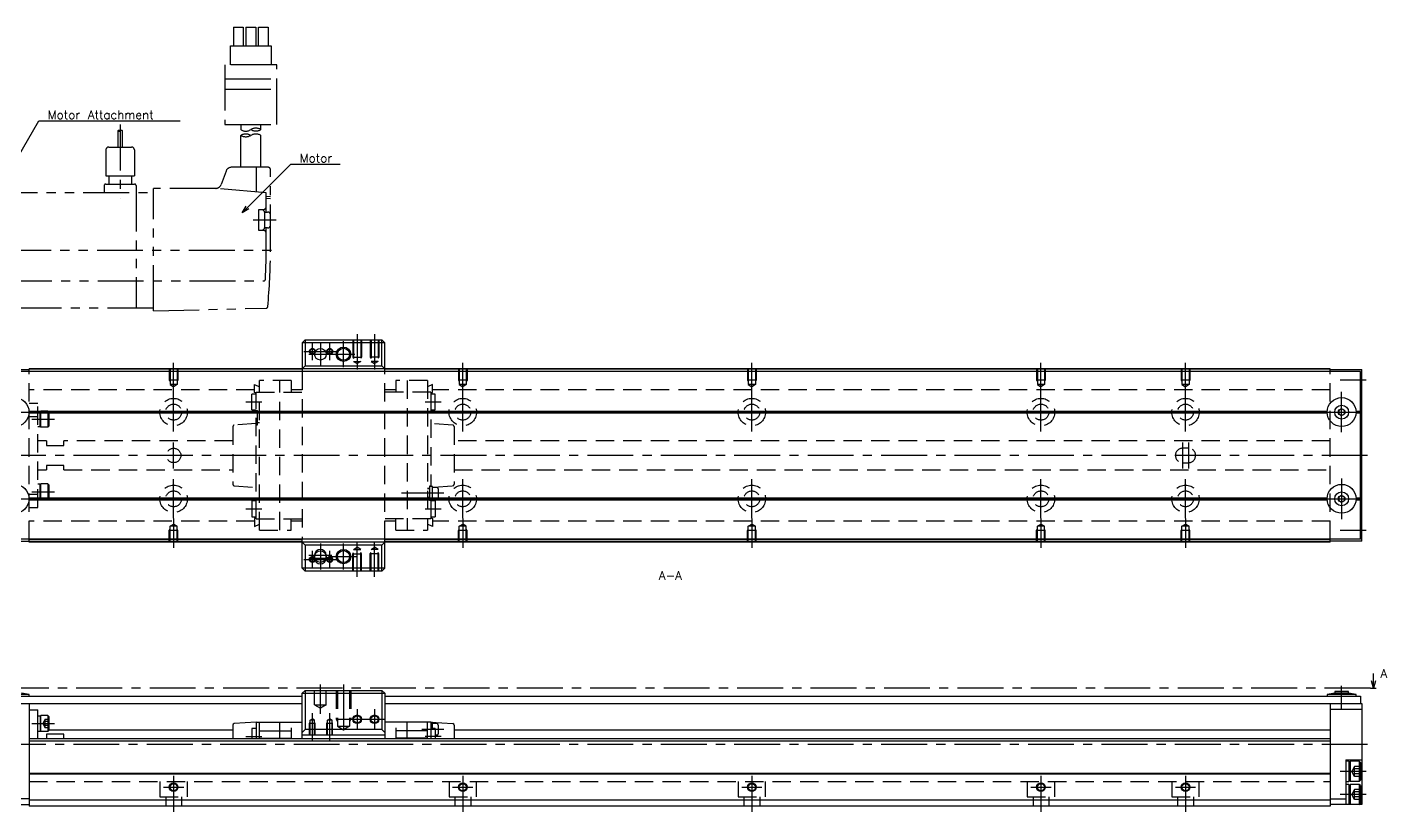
# Model space of a CAD drawing. Extents: x -2 to 704, y -8 to 279.
# Drawn here: x 234.1 to 704.4, y 8 to 279.5 of the extents above; entities that cross this region are included whole.
import ezdxf

# ---------------------------------------------------------------- set-up
doc = ezdxf.new("R2010")
doc.units = 0
doc.header["$LTSCALE"] = 0.5
for name, pattern in [('CENTER', [50.8, 31.75, -6.35, 6.35, -6.35]), ('DASHED', [19.05, 12.7, -6.35]), ('PHANTOM', [63.5, 31.75, -6.35, 6.35, -6.35, 6.35, -6.35])]:
    doc.linetypes.add(name, pattern=pattern)
for name, color, linetype in [('MSM_CENTER', 1, 'CENTER'), ('MSM_CONTINUOUS', 7, 'CONTINUOUS'), ('MSM_DASHED', 4, 'DASHED'), ('MSM_IMAGINARY', 6, 'PHANTOM'), ('MSM_NARROW', 5, 'CONTINUOUS'), ('MSM_PART_NUMBER', 7, 'CONTINUOUS')]:
    doc.layers.add(name, color=color, linetype=linetype)
doc.styles.get("Standard").update_dxf_attribs({"font": 'txt.shx', "height": 3, "bigfont": 'bigfont.shx'})

msp = doc.modelspace()

# ---------------------------------------------------------------- linework, layer by layer
at = {"layer": 'MSM_CENTER'}
for p, q in [((332.76, 164.3), (332.76, 170.3)), ((335.51, 170.3), (335.51, 162.3)), ((338.76, 164.3), (338.76, 170.3)), ((343.51, 161.8), (343.51, 170.8)), ((348.26, 173.3), (348.26, 161.09)), ((354.26, 173.3), (354.26, 161.09)), ((329.76, 167.3), (341.76, 167.3)), ((331.51, 166.3), (348.01, 166.3)), ((284.76, 153.09), (284.76, 163.3)), ((384.76, 153.09), (384.76, 163.3)), ((484.76, 153.09), (484.76, 163.3)), ((584.76, 153.09), (584.76, 163.3)), ((634.76, 153.09), (634.76, 163.3)), ((697.26, 157.3), (688.26, 157.3)), ((284.76, 139.55), (284.76, 153.05)), ((384.76, 139.55), (384.76, 153.05)), ((484.76, 139.55), (484.76, 153.05)), ((584.76, 139.55), (584.76, 153.05)), ((634.76, 139.55), (634.76, 153.05)), ((688.76, 139.3), (688.76, 153.3)), ((222.76, 146.3), (236.76, 146.3)), ((278.01, 146.3), (291.51, 146.3)), ((309.76, 149.8), (315.26, 149.8)), ((371.76, 149.8), (377.26, 149.8)), ((378.01, 146.3), (391.51, 146.3)), ((478.01, 146.3), (491.51, 146.3)), ((578.01, 146.3), (591.51, 146.3)), ((628.01, 146.3), (641.51, 146.3)), ((681.76, 146.3), (695.76, 146.3)), ((235.76, 143.86), (243.56, 143.86)), ((284.76, 126.8), (284.76, 135.8)), ((633.76, 135.8), (633.76, 126.8)), ((635.76, 135.8), (635.76, 126.8)), ((697.76, 131.3), (196.26, 131.3)), ((284.76, 109.55), (284.76, 123.05)), ((384.76, 109.55), (384.76, 123.05)), ((484.76, 109.55), (484.76, 123.05)), ((584.76, 109.55), (584.76, 123.05)), ((634.76, 109.55), (634.76, 123.05)), ((688.76, 123.3), (688.76, 109.3)), ((235.76, 118.74), (243.56, 118.74)), ((378.26, 118.2), (363.56, 118.2)), ((222.76, 116.3), (236.76, 116.3)), ((278.01, 116.3), (291.51, 116.3)), ((378.01, 116.3), (391.51, 116.3)), ((478.01, 116.3), (491.51, 116.3)), ((578.01, 116.3), (591.51, 116.3)), ((628.01, 116.3), (641.51, 116.3)), ((681.76, 116.3), (695.76, 116.3)), ((284.76, 109.51), (284.76, 99.3)), ((309.76, 112.8), (315.26, 112.8)), ((371.76, 112.8), (377.26, 112.8)), ((384.76, 109.51), (384.76, 99.3)), ((484.76, 109.51), (484.76, 99.3)), ((584.76, 109.51), (584.76, 99.3)), ((634.76, 109.51), (634.76, 99.3)), ((697.26, 105.3), (688.26, 105.3)), ((335.51, 100.8), (335.51, 91.8)), ((343.51, 91.8), (343.51, 100.8)), ((348.26, 89.3), (348.26, 101.51)), ((354.26, 89.3), (354.26, 101.51)), ((329.76, 95.3), (341.76, 95.3)), ((331.51, 96.8), (339.51, 96.8)), ((331.51, 95.8), (339.51, 95.8)), ((332.76, 92.3), (332.76, 98.3)), ((338.76, 92.3), (338.76, 98.3)), ((339.01, 96.3), (348.01, 96.3)), ((335.51, 41.85), (335.51, 52)), ((343.51, 52), (343.51, 34.41)), ((698.76, 50.8), (189.76, 50.8)), ((688.76, 43.5), (688.76, 51.6)), ((348.26, 43.5), (348.26, 36.5)), ((354.26, 43.5), (354.26, 36.5)), ((235.76, 38.55), (243.56, 38.55)), ((332.76, 32.5), (332.76, 42.15)), ((338.76, 32.5), (338.76, 42.15)), ((344.76, 40), (357.76, 40)), ((309.76, 34.1), (315.26, 34.1)), ((378.26, 36.5), (370.56, 36.5)), ((377.26, 34.1), (371.76, 34.1)), ((697.76, 31.3), (196.26, 31.3)), ((284.76, 20.5), (284.76, 8)), ((384.76, 20.5), (384.76, 8)), ((484.76, 20.5), (484.76, 8)), ((584.76, 20.5), (584.76, 8)), ((634.76, 20.5), (634.76, 8)), ((697.26, 22), (688.26, 22)), ((281.26, 16.5), (288.26, 16.5)), ((381.26, 16.5), (388.26, 16.5)), ((481.26, 16.5), (488.26, 16.5)), ((581.26, 16.5), (588.26, 16.5)), ((631.26, 16.5), (638.26, 16.5)), ((697.26, 14), (688.26, 14))]:
    msp.add_line(p, q, dxfattribs=at)
at = {"layer": 'MSM_CONTINUOUS'}
for p, q in [((330.26, 171.3), (329.26, 170.3)), ((357.76, 170.3), (329.26, 170.3)), ((329.26, 170.3), (329.26, 160.3)), ((330.26, 171.3), (356.76, 171.3)), ((330.26, 171.3), (330.26, 162.3)), ((357.76, 170.3), (356.76, 171.3)), ((356.76, 162.3), (356.76, 171.3)), ((357.76, 160.3), (357.76, 170.3)), ((219.76, 161), (234.76, 161)), ((695.26, 160.3), (223.26, 160.3)), ((684.76, 161.3), (234.76, 161.3)), ((234.76, 160.3), (234.76, 161.3)), ((329.26, 161.1), (234.76, 161.1)), ((329.26, 160.4), (234.76, 160.4)), ((330.26, 162.3), (329.26, 161.3)), ((330.26, 162.3), (356.76, 162.3)), ((357.76, 161.3), (356.76, 162.3)), ((684.76, 161.1), (357.76, 161.1)), ((684.76, 160.4), (357.76, 160.4)), ((684.76, 160.3), (684.76, 161.3)), ((684.76, 161), (695.76, 161)), ((695.26, 102.3), (695.26, 160.3)), ((695.76, 101.6), (695.76, 161)), ((695.26, 159), (695.76, 159)), ((234.75, 146.6), (683.77, 146.6)), ((234.75, 146), (683.77, 146)), ((234.76, 146.3), (683.76, 146.3)), ((688.76, 147.45), (687.76, 146.88)), ((687.76, 146.88), (687.76, 145.72)), ((689.76, 146.88), (688.76, 147.45)), ((689.76, 145.72), (689.76, 146.88)), ((693.75, 146.6), (695.26, 146.6)), ((693.75, 146), (695.26, 146)), ((693.76, 146.3), (695.26, 146.3)), ((687.76, 145.72), (688.76, 145.15)), ((688.76, 145.15), (689.76, 145.72)), ((234.75, 116.6), (683.77, 116.6)), ((234.75, 116), (683.77, 116)), ((234.76, 116.3), (683.76, 116.3)), ((688.76, 117.45), (687.76, 116.88)), ((687.76, 116.88), (687.76, 115.72)), ((687.76, 115.72), (688.76, 115.15)), ((689.76, 116.88), (688.76, 117.45)), ((688.76, 115.15), (689.76, 115.72)), ((689.76, 115.72), (689.76, 116.88)), ((693.75, 116.6), (695.26, 116.6)), ((693.75, 116), (695.26, 116)), ((693.76, 116.3), (695.26, 116.3)), ((695.76, 103.6), (695.26, 103.6)), ((219.76, 101.6), (234.76, 101.6)), ((695.26, 102.3), (223.26, 102.3)), ((234.76, 101.3), (234.76, 102.3)), ((329.26, 102.2), (234.76, 102.2)), ((329.26, 101.5), (234.76, 101.5)), ((684.76, 101.3), (234.76, 101.3)), ((329.26, 92.3), (329.26, 102.3)), ((329.26, 101.3), (330.26, 100.3)), ((356.76, 100.3), (330.26, 100.3)), ((330.26, 100.3), (330.26, 91.3)), ((356.76, 100.3), (357.76, 101.3)), ((356.76, 91.3), (356.76, 100.3)), ((357.76, 92.3), (357.76, 102.3)), ((684.76, 102.2), (357.76, 102.2)), ((684.76, 101.5), (357.76, 101.5)), ((684.76, 101.3), (684.76, 102.3)), ((695.76, 101.6), (684.76, 101.6)), ((333.51, 96.8), (333.51, 95.8)), ((337.51, 95.8), (337.51, 96.8)), ((329.26, 92.3), (330.26, 91.3)), ((357.76, 92.3), (329.26, 92.3)), ((356.76, 91.3), (330.26, 91.3)), ((356.76, 91.3), (357.76, 92.3)), ((699.76, 50.8), (699.09, 53.3)), ((699.76, 50.8), (699.76, 55.8)), ((700.43, 53.3), (699.76, 50.8)), ((223.26, 48), (329.26, 48)), ((234.76, 48.6), (224.76, 48.6)), ((234.76, 48.6), (232.16, 49)), ((234.76, 48), (234.76, 48.6)), ((330.26, 50), (329.26, 49)), ((329.26, 33.2), (329.26, 49)), ((329.26, 49), (357.76, 49)), ((330.26, 50), (356.76, 50)), ((330.26, 50), (330.26, 36.5)), ((357.76, 49), (356.76, 50)), ((356.76, 50), (356.76, 36.5)), ((357.76, 49), (357.76, 33.2)), ((357.76, 48), (695.26, 48)), ((686.36, 49), (683.76, 48.6)), ((693.76, 48.6), (683.76, 48.6)), ((683.76, 48.6), (683.76, 48)), ((691.16, 49.6), (686.36, 49.6)), ((686.36, 49.6), (686.36, 49)), ((691.16, 49), (686.36, 49)), ((691.16, 49), (691.16, 49.6)), ((693.76, 48.6), (691.16, 49)), ((693.76, 48), (693.76, 48.6)), ((695.26, 48), (695.26, 45.5)), ((698.76, 50.8), (700.76, 50.8)), ((222.76, 45.5), (329.26, 45.5)), ((234.76, 45.5), (234.76, 10)), ((234.76, 43.3), (237.76, 43.3)), ((237.76, 33.2), (237.76, 43.3)), ((357.76, 45.5), (695.76, 45.5)), ((684.76, 45.5), (684.76, 10)), ((684.76, 43.5), (695.76, 43.5)), ((695.76, 45.5), (695.76, 10.5)), ((238.56, 41.15), (237.76, 41.15)), ((238.56, 41), (238.86, 41.3)), ((238.56, 41.15), (238.56, 35.95)), ((238.86, 35.8), (238.86, 41.3)), ((241.26, 41.3), (238.86, 41.3)), ((241.26, 41.3), (241.26, 35.8)), ((241.56, 41), (241.26, 41.3)), ((241.56, 41), (241.56, 36.1)), ((305.26, 38.03), (305.26, 33.2)), ((313.26, 39), (305.73, 38.53)), ((313.26, 39), (313.26, 33.2)), ((313.26, 39), (329.26, 39)), ((314.46, 33.2), (314.46, 39)), ((321.46, 33.2), (321.46, 39)), ((373.76, 39), (357.76, 39)), ((365.56, 33.2), (365.56, 39)), ((372.56, 33.2), (372.56, 39)), ((373.76, 39), (373.76, 33.2)), ((373.76, 39), (381.29, 38.53)), ((374.26, 38.9), (373.76, 38.9)), ((374.26, 36.85), (374.26, 38.9)), ((375.76, 38.5), (374.26, 38.5)), ((376.26, 38), (376.26, 35)), ((381.76, 38.03), (381.76, 33.2)), ((684.76, 33.2), (234.76, 33.2)), ((237.76, 35.95), (238.56, 35.95)), ((238.56, 36.1), (238.86, 35.8)), ((241.26, 35.8), (238.86, 35.8)), ((246.76, 34.87), (240.76, 34.87)), ((240.76, 34.87), (240.76, 33.2)), ((241.26, 35.8), (241.56, 36.1)), ((305.26, 36.3), (241.56, 36.3)), ((246.76, 33.2), (246.76, 34.87)), ((311.76, 36.85), (311.76, 33.2)), ((313.26, 36.85), (311.76, 36.85)), ((314.46, 36), (325.46, 36)), ((314.46, 33.5), (325.46, 33.5)), ((325.46, 37), (325.46, 33.2)), ((329.26, 35.5), (330.26, 36.5)), ((357.76, 34.5), (329.26, 34.5)), ((356.76, 36.5), (330.26, 36.5)), ((356.76, 36.5), (357.76, 35.5)), ((361.56, 37), (361.56, 33.2)), ((372.56, 36), (361.56, 36)), ((372.56, 33.5), (361.56, 33.5)), ((375.26, 36.85), (373.76, 36.85)), ((375.26, 36.85), (375.26, 33.2)), ((375.76, 34.5), (375.26, 34.5)), ((684.76, 36.3), (381.76, 36.3)), ((684.76, 32.5), (234.76, 32.5)), ((690.26, 26), (690.26, 10.5)), ((690.26, 26), (695.76, 26)), ((691.26, 25.5), (690.26, 25.5)), ((691.26, 25.1), (691.66, 25.5)), ((691.26, 25.5), (691.26, 18.5)), ((691.66, 25.5), (691.66, 18.5)), ((694.86, 25.5), (691.66, 25.5)), ((695.26, 25.1), (694.86, 25.5)), ((694.86, 25.5), (694.86, 18.5)), ((695.26, 25.1), (695.26, 18.9)), ((684.76, 21.2), (234.76, 21.2)), ((684.76, 21), (234.76, 21)), ((691.66, 18.5), (691.26, 18.9)), ((694.86, 18.5), (695.26, 18.9)), ((690.26, 18.5), (691.26, 18.5)), ((691.26, 17.5), (690.26, 17.5)), ((691.26, 17.5), (691.26, 10.5)), ((691.26, 17.1), (691.66, 17.5)), ((694.86, 18.5), (691.66, 18.5)), ((691.66, 17.5), (691.66, 10.5)), ((694.86, 17.5), (691.66, 17.5)), ((694.86, 17.5), (694.86, 10.5)), ((695.26, 17.1), (694.86, 17.5)), ((695.26, 17.1), (695.26, 10.9)), ((234.76, 12.5), (225.26, 12.5)), ((225.26, 10.5), (234.76, 10.5)), ((684.76, 12), (234.76, 12)), ((684.76, 10), (234.76, 10)), ((684.76, 12.5), (690.26, 12.5)), ((695.76, 10.5), (684.76, 10.5)), ((691.66, 10.5), (691.26, 10.9)), ((694.86, 10.5), (695.26, 10.9))]:
    msp.add_line(p, q, dxfattribs=at)
for centre, radius in [((335.51, 166.3), 2), ((343.51, 166.3), 2.07), ((229.76, 146.3), 5), ((688.76, 146.3), 5), ((688.76, 146.3), 2.4), ((688.76, 146.3), 1.15), ((229.76, 116.3), 5), ((688.76, 116.3), 5), ((688.76, 116.3), 2.4), ((688.76, 116.3), 1.15), ((335.51, 96.3), 2), ((343.51, 96.3), 2.07), ((348.26, 40), 1.23), ((354.26, 40), 1.23), ((284.76, 16.5), 1.23), ((384.76, 16.5), 1.23), ((484.76, 16.5), 1.23), ((584.76, 16.5), 1.23), ((634.76, 16.5), 1.23)]:
    msp.add_circle(centre, radius, dxfattribs=at)
for centre, radius, start, end in [((335.51, 96.8), 2, 0, 180), ((335.51, 95.8), 2, 180, 0), ((305.76, 38.03), 0.5, 93.5763, 180), ((375.76, 38), 0.5, 0, 90), ((381.26, 38.03), 0.5, 0, 86.4237), ((375.76, 35), 0.5, 270, 0)]:
    msp.add_arc(centre, radius, start, end, dxfattribs=at)
at = {"layer": 'MSM_DASHED'}
for p, q in [((346.76, 171.3), (346.76, 165.3)), ((347.03, 171.3), (347.03, 163.8)), ((349.49, 171.3), (349.49, 163.8)), ((349.76, 171.3), (349.76, 165.3)), ((352.76, 171.3), (352.76, 165.3)), ((353.03, 171.3), (353.03, 163.8)), ((355.49, 171.3), (355.49, 163.8)), ((355.76, 171.3), (355.76, 165.3)), ((346.76, 165.3), (349.76, 165.3)), ((346.76, 165.3), (347.03, 164.83)), ((349.76, 165.3), (349.49, 164.83)), ((355.76, 165.3), (352.76, 165.3)), ((352.76, 165.3), (353.03, 164.83)), ((355.76, 165.3), (355.49, 164.83)), ((234.76, 102.3), (234.76, 160.3)), ((283.26, 161.3), (283.26, 157.3)), ((283.53, 161.3), (283.53, 155.8)), ((285.99, 161.3), (285.99, 155.8)), ((286.26, 161.3), (286.26, 157.3)), ((329.26, 160.3), (329.26, 102.3)), ((347.03, 163.8), (348.26, 163.09)), ((347.03, 163.8), (349.49, 163.8)), ((349.49, 163.8), (348.26, 163.09)), ((353.03, 163.8), (354.26, 163.09)), ((355.49, 163.8), (353.03, 163.8)), ((355.49, 163.8), (354.26, 163.09)), ((357.76, 102.3), (357.76, 160.3)), ((383.26, 161.3), (383.26, 157.3)), ((383.53, 161.3), (383.53, 155.8)), ((385.99, 161.3), (385.99, 155.8)), ((386.26, 161.3), (386.26, 157.3)), ((483.26, 161.3), (483.26, 157.3)), ((483.53, 161.3), (483.53, 155.8)), ((485.99, 161.3), (485.99, 155.8)), ((486.26, 161.3), (486.26, 157.3)), ((583.26, 161.3), (583.26, 157.3)), ((583.53, 161.3), (583.53, 155.8)), ((585.99, 161.3), (585.99, 155.8)), ((586.26, 161.3), (586.26, 157.3)), ((633.26, 161.3), (633.26, 157.3)), ((633.53, 161.3), (633.53, 155.8)), ((635.99, 161.3), (635.99, 155.8)), ((636.26, 161.3), (636.26, 157.3)), ((684.76, 102.3), (684.76, 160.3)), ((286.26, 157.3), (283.26, 157.3)), ((283.26, 157.3), (283.53, 156.83)), ((283.53, 155.8), (284.76, 155.09)), ((285.99, 155.8), (283.53, 155.8)), ((285.99, 155.8), (284.76, 155.09)), ((286.26, 157.3), (285.99, 156.83)), ((312.76, 155.89), (314.46, 155.04)), ((312.76, 153.1), (312.76, 155.89)), ((314.46, 105.4), (314.46, 157.2)), ((325.46, 157.2), (314.46, 157.2)), ((321.46, 105.4), (321.46, 157.2)), ((325.46, 157.2), (325.46, 153.25)), ((372.56, 157.2), (361.56, 157.2)), ((361.56, 157.2), (361.56, 153.25)), ((365.56, 157.2), (365.56, 105.4)), ((372.56, 157.2), (372.56, 105.4)), ((374.26, 155.89), (372.56, 155.04)), ((374.26, 153.1), (374.26, 155.89)), ((383.26, 157.3), (383.53, 156.83)), ((386.26, 157.3), (383.26, 157.3)), ((385.99, 155.8), (383.53, 155.8)), ((383.53, 155.8), (384.76, 155.09)), ((385.99, 155.8), (384.76, 155.09)), ((386.26, 157.3), (385.99, 156.83)), ((483.26, 157.3), (483.53, 156.83)), ((486.26, 157.3), (483.26, 157.3)), ((485.99, 155.8), (483.53, 155.8)), ((483.53, 155.8), (484.76, 155.09)), ((485.99, 155.8), (484.76, 155.09)), ((486.26, 157.3), (485.99, 156.83)), ((583.26, 157.3), (583.53, 156.83)), ((586.26, 157.3), (583.26, 157.3)), ((585.99, 155.8), (583.53, 155.8)), ((583.53, 155.8), (584.76, 155.09)), ((585.99, 155.8), (584.76, 155.09)), ((586.26, 157.3), (585.99, 156.83)), ((633.26, 157.3), (633.53, 156.83)), ((636.26, 157.3), (633.26, 157.3)), ((635.99, 155.8), (633.53, 155.8)), ((633.53, 155.8), (634.76, 155.09)), ((635.99, 155.8), (634.76, 155.09)), ((636.26, 157.3), (635.99, 156.83)), ((312.76, 154.05), (234.76, 154.05)), ((311.76, 147.05), (311.76, 152.55)), ((313.26, 152.55), (311.76, 152.55)), ((313.26, 152.8), (312.76, 153.1)), ((313.26, 153.25), (329.26, 153.25)), ((313.26, 109.35), (313.26, 153.25)), ((329.26, 154.05), (325.46, 154.05)), ((361.56, 154.05), (357.76, 154.05)), ((373.76, 153.25), (357.76, 153.25)), ((373.76, 153.25), (373.76, 120.6)), ((373.76, 152.8), (374.26, 153.1)), ((375.26, 152.55), (373.76, 152.55)), ((684.76, 154.05), (374.26, 154.05)), ((375.26, 147.05), (375.26, 152.55)), ((237.76, 149.3), (234.76, 149.3)), ((237.76, 113.3), (237.76, 149.3)), ((238.56, 146.46), (237.76, 146.46)), ((238.56, 146.31), (238.86, 146.61)), ((238.56, 141.26), (238.56, 146.46)), ((238.86, 141.11), (238.86, 146.61)), ((241.26, 146.61), (238.86, 146.61)), ((241.26, 146.61), (241.26, 141.11)), ((241.56, 146.31), (241.26, 146.61)), ((241.56, 146.31), (241.56, 141.41)), ((311.76, 147.05), (313.26, 147.05)), ((313.26, 146.9), (313.76, 146.9)), ((313.76, 141.9), (313.76, 146.9)), ((313.76, 146.1), (314.46, 146.1)), ((373.76, 147.05), (375.26, 147.05)), ((234.76, 144.72), (237.76, 144.72)), ((237.76, 141.26), (238.56, 141.26)), ((238.56, 141.41), (238.86, 141.11)), ((241.26, 141.11), (238.86, 141.11)), ((241.26, 141.11), (241.56, 141.41)), ((305.26, 141.29), (305.26, 121.31)), ((313.26, 142.3), (305.73, 141.79)), ((313.26, 141.9), (313.76, 141.9)), ((313.76, 142.7), (314.46, 142.7)), ((381.29, 141.79), (373.76, 142.3)), ((381.76, 141.29), (381.76, 121.31)), ((240.76, 136.3), (237.76, 136.3)), ((240.76, 136.3), (240.76, 134.8)), ((240.76, 134.8), (246.76, 134.8)), ((305.26, 136.3), (246.76, 136.3)), ((246.76, 134.8), (246.76, 136.3)), ((684.76, 136.3), (381.76, 136.3)), ((635.76, 133.8), (633.76, 133.8)), ((246.76, 127.8), (240.76, 127.8)), ((240.76, 127.8), (240.76, 126.3)), ((246.76, 126.3), (246.76, 127.8)), ((633.76, 128.8), (635.76, 128.8)), ((237.76, 126.3), (240.76, 126.3)), ((246.76, 126.3), (305.26, 126.3)), ((381.76, 126.3), (684.76, 126.3)), ((234.76, 117.88), (237.76, 117.88)), ((238.56, 121.34), (237.76, 121.34)), ((238.56, 121.19), (238.86, 121.49)), ((238.56, 116.14), (238.56, 121.34)), ((241.26, 121.49), (238.86, 121.49)), ((238.86, 115.99), (238.86, 121.49)), ((241.56, 121.19), (241.26, 121.49)), ((241.26, 121.49), (241.26, 115.99)), ((241.56, 121.19), (241.56, 116.29)), ((305.73, 120.81), (313.26, 120.3)), ((373.26, 119.9), (372.56, 119.9)), ((373.26, 119.7), (372.56, 119.7)), ((373.26, 120.7), (373.26, 115.7)), ((373.76, 120.7), (373.26, 120.7)), ((374.26, 120.6), (373.26, 120.6)), ((374.26, 115.8), (374.26, 120.6)), ((374.26, 120.31), (374.76, 120.31)), ((375.76, 120.2), (374.26, 120.2)), ((374.76, 120.31), (381.3, 120.81)), ((376.26, 119.7), (376.26, 116.7)), ((234.76, 113.3), (237.76, 113.3)), ((237.76, 116.14), (238.56, 116.14)), ((238.56, 116.29), (238.86, 115.99)), ((241.26, 115.99), (238.86, 115.99)), ((241.26, 115.99), (241.56, 116.29)), ((311.76, 115.55), (311.76, 110.05)), ((313.26, 115.55), (311.76, 115.55)), ((373.26, 116.7), (372.56, 116.7)), ((373.26, 116.5), (372.56, 116.5)), ((373.26, 115.8), (374.26, 115.8)), ((373.76, 115.7), (373.26, 115.7)), ((373.76, 115.8), (373.76, 109.35)), ((375.26, 115.55), (373.76, 115.55)), ((375.76, 116.2), (374.26, 116.2)), ((375.26, 115.55), (375.26, 110.05)), ((312.76, 108.55), (234.76, 108.55)), ((311.76, 110.05), (313.26, 110.05)), ((313.26, 109.8), (312.76, 109.5)), ((312.76, 109.5), (312.76, 106.71)), ((313.26, 109.35), (329.26, 109.35)), ((325.46, 105.4), (325.46, 109.35)), ((329.26, 108.55), (325.46, 108.55)), ((373.76, 109.35), (357.76, 109.35)), ((361.56, 108.55), (357.76, 108.55)), ((361.56, 105.4), (361.56, 109.35)), ((373.76, 110.05), (375.26, 110.05)), ((373.76, 109.8), (374.26, 109.5)), ((374.26, 109.5), (374.26, 106.71)), ((684.76, 108.55), (374.26, 108.55)), ((283.26, 105.3), (283.53, 105.77)), ((283.26, 101.3), (283.26, 105.3)), ((286.26, 105.3), (283.26, 105.3)), ((283.53, 106.8), (284.76, 107.51)), ((283.53, 101.3), (283.53, 106.8)), ((285.99, 106.8), (283.53, 106.8)), ((285.99, 106.8), (284.76, 107.51)), ((285.99, 101.3), (285.99, 106.8)), ((286.26, 105.3), (285.99, 105.77)), ((286.26, 101.3), (286.26, 105.3)), ((312.76, 106.71), (314.46, 107.56)), ((314.46, 105.4), (325.46, 105.4)), ((361.56, 105.4), (372.56, 105.4)), ((374.26, 106.71), (372.56, 107.56)), ((383.26, 105.3), (383.53, 105.77)), ((383.26, 101.3), (383.26, 105.3)), ((386.26, 105.3), (383.26, 105.3)), ((383.53, 106.8), (384.76, 107.51)), ((383.53, 101.3), (383.53, 106.8)), ((385.99, 106.8), (383.53, 106.8)), ((385.99, 106.8), (384.76, 107.51)), ((385.99, 101.3), (385.99, 106.8)), ((386.26, 105.3), (385.99, 105.77)), ((386.26, 101.3), (386.26, 105.3)), ((483.26, 105.3), (483.53, 105.77)), ((483.26, 101.3), (483.26, 105.3)), ((486.26, 105.3), (483.26, 105.3)), ((483.53, 106.8), (484.76, 107.51)), ((483.53, 101.3), (483.53, 106.8)), ((485.99, 106.8), (483.53, 106.8)), ((485.99, 106.8), (484.76, 107.51)), ((485.99, 101.3), (485.99, 106.8)), ((486.26, 105.3), (485.99, 105.77)), ((486.26, 101.3), (486.26, 105.3)), ((583.26, 105.3), (583.53, 105.77)), ((583.26, 101.3), (583.26, 105.3)), ((586.26, 105.3), (583.26, 105.3)), ((583.53, 106.8), (584.76, 107.51)), ((583.53, 101.3), (583.53, 106.8)), ((585.99, 106.8), (583.53, 106.8)), ((585.99, 106.8), (584.76, 107.51)), ((585.99, 101.3), (585.99, 106.8)), ((586.26, 105.3), (585.99, 105.77)), ((586.26, 101.3), (586.26, 105.3)), ((633.26, 105.3), (633.53, 105.77)), ((633.26, 101.3), (633.26, 105.3)), ((636.26, 105.3), (633.26, 105.3)), ((633.53, 106.8), (634.76, 107.51)), ((633.53, 101.3), (633.53, 106.8)), ((635.99, 106.8), (633.53, 106.8)), ((635.99, 106.8), (634.76, 107.51)), ((635.99, 101.3), (635.99, 106.8)), ((636.26, 105.3), (635.99, 105.77)), ((636.26, 101.3), (636.26, 105.3)), ((347.03, 98.8), (348.26, 99.51)), ((347.03, 91.3), (347.03, 98.8)), ((347.03, 98.8), (349.49, 98.8)), ((349.49, 98.8), (348.26, 99.51)), ((349.49, 91.3), (349.49, 98.8)), ((353.03, 98.8), (354.26, 99.51)), ((353.03, 91.3), (353.03, 98.8)), ((355.49, 98.8), (353.03, 98.8)), ((355.49, 98.8), (354.26, 99.51)), ((355.49, 91.3), (355.49, 98.8)), ((346.76, 97.3), (347.03, 97.77)), ((346.76, 91.3), (346.76, 97.3)), ((346.76, 97.3), (349.76, 97.3)), ((349.76, 97.3), (349.49, 97.77)), ((349.76, 91.3), (349.76, 97.3)), ((352.76, 97.3), (353.03, 97.77)), ((352.76, 91.3), (352.76, 97.3)), ((355.76, 97.3), (352.76, 97.3)), ((355.76, 97.3), (355.49, 97.77)), ((355.76, 91.3), (355.76, 97.3)), ((333.51, 45), (333.51, 50)), ((337.51, 45), (337.51, 50)), ((341.01, 50), (341.01, 40)), ((341.44, 50), (341.44, 37.6)), ((345.58, 50), (345.58, 37.6)), ((346.01, 50), (346.01, 40)), ((333.51, 45), (337.51, 45)), ((333.51, 45), (335.51, 43.85)), ((337.51, 45), (335.51, 43.85)), ((240.26, 39.8), (239.54, 38.55)), ((239.54, 38.55), (240.26, 37.3)), ((240.26, 39.99), (240.26, 37.11)), ((241.56, 39.99), (240.26, 39.99)), ((241.56, 39.27), (240.26, 39.27)), ((241.56, 37.83), (240.26, 37.83)), ((331.76, 38.5), (331.98, 38.87)), ((331.76, 34.5), (331.76, 38.5)), ((333.76, 38.5), (331.76, 38.5)), ((331.98, 39.7), (332.76, 40.15)), ((331.98, 34.5), (331.98, 39.7)), ((333.54, 39.7), (331.98, 39.7)), ((333.54, 39.7), (332.76, 40.15)), ((333.54, 34.5), (333.54, 39.7)), ((333.76, 38.5), (333.54, 38.87)), ((333.76, 34.5), (333.76, 38.5)), ((337.76, 38.5), (337.98, 38.87)), ((337.76, 34.5), (337.76, 38.5)), ((339.76, 38.5), (337.76, 38.5)), ((337.98, 39.7), (338.76, 40.15)), ((337.98, 34.5), (337.98, 39.7)), ((339.54, 39.7), (337.98, 39.7)), ((339.54, 39.7), (338.76, 40.15)), ((339.54, 34.5), (339.54, 39.7)), ((339.76, 38.5), (339.54, 38.87)), ((339.76, 34.5), (339.76, 38.5)), ((341.01, 40), (346.01, 40)), ((341.01, 40), (341.44, 39.25)), ((346.01, 40), (345.58, 39.25)), ((241.56, 37.11), (240.26, 37.11)), ((341.44, 37.6), (345.58, 37.6)), ((341.44, 37.6), (343.51, 36.41)), ((345.58, 37.6), (343.51, 36.41)), ((693.26, 23.73), (692.26, 22)), ((693.26, 20.27), (693.26, 23.73)), ((695.26, 23.73), (693.26, 23.73)), ((693.26, 20.27), (692.26, 22)), ((695.26, 22.87), (693.26, 22.87)), ((695.26, 21.13), (693.26, 21.13)), ((695.26, 20.27), (693.26, 20.27)), ((234.76, 18.5), (684.76, 18.5)), ((280.01, 18.5), (280.01, 13.2)), ((289.51, 13.2), (289.51, 18.5)), ((380.01, 18.5), (380.01, 13.2)), ((389.51, 13.2), (389.51, 18.5)), ((480.01, 18.5), (480.01, 13.2)), ((489.51, 13.2), (489.51, 18.5)), ((580.01, 18.5), (580.01, 13.2)), ((589.51, 13.2), (589.51, 18.5)), ((630.01, 18.5), (630.01, 13.2)), ((639.51, 13.2), (639.51, 18.5)), ((693.26, 15.73), (692.26, 14)), ((693.26, 12.27), (693.26, 15.73)), ((695.26, 15.73), (693.26, 15.73)), ((695.26, 14.87), (693.26, 14.87)), ((280.01, 13.2), (289.51, 13.2)), ((282.01, 13.2), (282.01, 10)), ((287.51, 13.2), (287.51, 10)), ((380.01, 13.2), (389.51, 13.2)), ((382.01, 13.2), (382.01, 10)), ((387.51, 13.2), (387.51, 10)), ((480.01, 13.2), (489.51, 13.2)), ((482.01, 13.2), (482.01, 10)), ((487.51, 13.2), (487.51, 10)), ((580.01, 13.2), (589.51, 13.2)), ((582.01, 13.2), (582.01, 10)), ((587.51, 13.2), (587.51, 10)), ((630.01, 13.2), (639.51, 13.2)), ((632.01, 13.2), (632.01, 10)), ((637.51, 13.2), (637.51, 10)), ((693.26, 12.27), (692.26, 14)), ((695.26, 13.13), (693.26, 13.13)), ((695.26, 12.27), (693.26, 12.27))]:
    msp.add_line(p, q, dxfattribs=at)
for centre, radius in [((332.76, 167.3), 1), ((332.76, 167.3), 0.783), ((338.76, 167.3), 1), ((338.76, 167.3), 0.783), ((284.76, 146.3), 4.75), ((384.76, 146.3), 4.75), ((484.76, 146.3), 4.75), ((584.76, 146.3), 4.75), ((634.76, 146.3), 4.75), ((284.76, 146.3), 2.75), ((384.76, 146.3), 2.75), ((484.76, 146.3), 2.75), ((584.76, 146.3), 2.75), ((634.76, 146.3), 2.75), ((284.76, 131.3), 2.5), ((284.76, 116.3), 4.75), ((284.76, 116.3), 2.75), ((384.76, 116.3), 4.75), ((384.76, 116.3), 2.75), ((484.76, 116.3), 4.75), ((484.76, 116.3), 2.75), ((584.76, 116.3), 4.75), ((584.76, 116.3), 2.75), ((634.76, 116.3), 4.75), ((634.76, 116.3), 2.75), ((332.76, 95.3), 1), ((332.76, 95.3), 0.783), ((338.76, 95.3), 1), ((338.76, 95.3), 0.783)]:
    msp.add_circle(centre, radius, dxfattribs=at)
for centre, radius, start, end in [((305.76, 141.29), 0.5, 93.8591, 180), ((381.26, 141.29), 0.5, 0, 86.1409), ((633.76, 131.3), 2.5, 90, 270), ((635.76, 131.3), 2.5, 270, 90), ((305.76, 121.31), 0.5, 180, 266.1409), ((375.76, 119.7), 0.5, 0, 90), ((381.26, 121.31), 0.5, 274.3825, 0), ((375.76, 116.7), 0.5, 270, 0)]:
    msp.add_arc(centre, radius, start, end, dxfattribs=at)
at = {"layer": 'MSM_IMAGINARY'}
for p, q in [((305.46, 279.48), (308.86, 279.48)), ((305.46, 279.48), (305.46, 272.98)), ((308.86, 279.48), (308.86, 272.98)), ((309.76, 279.48), (313.16, 279.48)), ((309.76, 279.48), (309.76, 272.98)), ((313.16, 279.48), (313.16, 272.98)), ((314.06, 279.48), (317.46, 279.48)), ((314.06, 272.98), (314.06, 279.48)), ((317.46, 279.48), (317.46, 272.98)), ((304.46, 272.98), (318.46, 272.98)), ((304.46, 266.48), (304.46, 272.98)), ((318.46, 272.98), (318.46, 266.48)), ((320.46, 266.48), (302.46, 266.48)), ((302.46, 266.48), (302.46, 245.86)), ((320.46, 245.86), (320.46, 266.48)), ((302.46, 261.63), (320.46, 261.63)), ((302.46, 258.03), (320.46, 258.03)), ((266.26, 245.75), (266.26, 220.3)), ((302.46, 245.86), (320.46, 245.86)), ((307.96, 245.86), (307.96, 244.07)), ((314.96, 244.07), (314.96, 245.86)), ((265.41, 243.64), (265.41, 238)), ((267.11, 238), (267.11, 243.64)), ((307.96, 231), (307.96, 242.04)), ((314.96, 231), (314.96, 242.04)), ((261.31, 237), (261.31, 228)), ((262.31, 238), (270.21, 238)), ((271.21, 237), (271.21, 228)), ((317.46, 231), (304.76, 231)), ((313.46, 222.46), (313.46, 231)), ((261.31, 228), (271.21, 228)), ((262.36, 228), (262.36, 225.2)), ((270.16, 228), (270.16, 225.2)), ((302.88, 229.68), (301.18, 225.02)), ((318.26, 202.3), (318.26, 230.2)), ((221.76, 222.3), (277.76, 222.3)), ((260.76, 224.7), (260.76, 222.3)), ((261.26, 225.2), (271.26, 225.2)), ((271.76, 224.7), (271.76, 182.3)), ((277.76, 181.3), (277.76, 223.7)), ((299.3, 223.7), (277.76, 223.7)), ((316.76, 222.17), (299.3, 223.7)), ((316.76, 215.53), (316.76, 222.17)), ((314.26, 216.38), (315.76, 216.38)), ((314.26, 209.18), (314.26, 216.38)), ((318.26, 220.76), (316.76, 220.89)), ((318.26, 220.06), (316.76, 220.19)), ((312.26, 212.78), (320.26, 212.78)), ((315.26, 216.28), (314.26, 216.28)), ((316.23, 215.53), (317.26, 215.53)), ((316.26, 210.28), (316.26, 215.28)), ((314.26, 209.28), (315.26, 209.28)), ((315.76, 209.18), (314.26, 209.18)), ((317.26, 210.03), (316.26, 210.03)), ((316.76, 202.3), (316.76, 210.03)), ((194.76, 202.3), (320.26, 202.3)), ((226.76, 191.73), (316, 191.73)), ((277.76, 182.3), (221.76, 182.3)), ((277.76, 181.3), (316.82, 182.29))]:
    msp.add_line(p, q, dxfattribs=at)
for centre, radius, start, end in [((265.84, 242.9), 0.85, 60.0009, 119.999), ((265.84, 244.37), 0.85, 240.001, 299.999), ((266.69, 242.9), 0.85, 59.9987, 119.999), ((309.71, 239.01), 3.5, 60.0014, 120.1319), ((309.71, 245.07), 3.5, 239.871, 300), ((309.71, 246.51), 3, 234.3132, 305.6839), ((313.21, 241.04), 3.5, 60.0014, 120.0014), ((313.21, 247.1), 3.5, 240.0015, 300.0015), ((313.21, 239.01), 3.5, 60.0637, 120), ((262.31, 237), 1, 90, 180), ((270.21, 237), 1, 360, 90), ((304.76, 229), 2, 90, 160), ((317.46, 230.2), 0.8, 360, 90), ((261.26, 224.7), 0.5, 90, 180), ((271.26, 224.7), 0.5, 360, 90), ((299.3, 225.7), 2, 270, 340), ((315.76, 217.38), 1, 270, 0), ((315.26, 215.28), 1, 360, 90), ((317.26, 214.53), 1, 360, 90), ((315.26, 210.28), 1, 270, 360), ((315.76, 208.18), 1, 1.7094, 90), ((317.26, 211.03), 1, 270, 360), ((118.26, 202.3), 198.5, 357.0836, 0), ((118.26, 202.3), 200, 354.3874, 0), ((316, 192.23), 0.5, 270, 357.0836), ((316.8, 182.79), 0.5, 271.4503, 354.3874)]:
    msp.add_arc(centre, radius, start, end, dxfattribs=at)
at = {"layer": 'MSM_NARROW'}
for centre, radius in [((343.51, 166.3), 2.5), ((343.51, 96.3), 2.5), ((348.26, 40), 1.5), ((354.26, 40), 1.5), ((284.76, 16.5), 1.5), ((384.76, 16.5), 1.5), ((484.76, 16.5), 1.5), ((584.76, 16.5), 1.5), ((634.76, 16.5), 1.5)]:
    msp.add_circle(centre, radius, dxfattribs=at)
at = {"layer": 'MSM_PART_NUMBER'}
for p, q in [((219.76, 215.3), (238.1, 247.06)), ((238.1, 247.06), (287.02, 247.06)), ((308.5, 215.3), (325.26, 232.06)), ((325.26, 232.06), (342.38, 232.06)), ((308.5, 215.3), (309.79, 217.54)), ((310.74, 216.59), (308.5, 215.3))]:
    msp.add_line(p, q, dxfattribs=at)

# ---------------------------------------------------------------- texts
for s, p in [('Motor Attachment', (241.22, 247.69)), ('Motor', (328.38, 232.69)), ('A-A', (452.59, 88.25)), ('A', (702.2, 54.38))]:
    msp.add_text(s, height=3, dxfattribs=at).set_placement(p)

doc.saveas('drawing.dxf')
